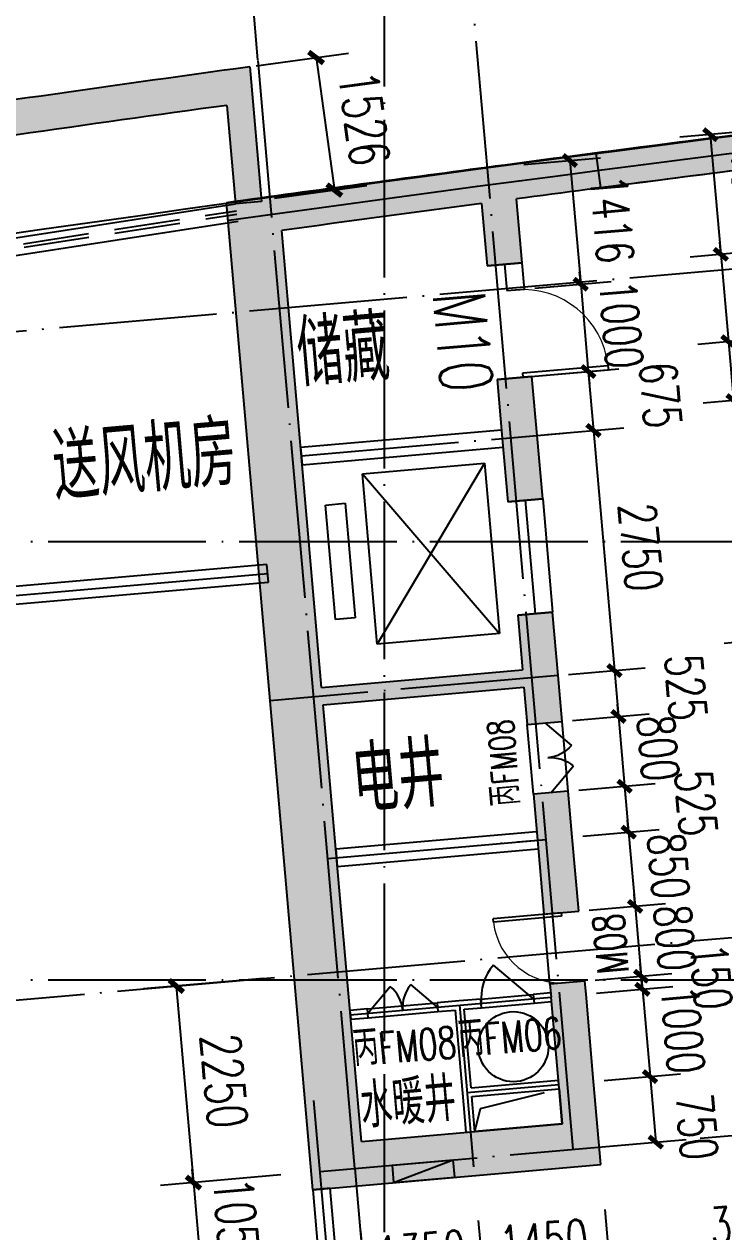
# Model space of a CAD drawing. Extents: x 246015 to 608740, y -108003 to 88400.
# Drawn here: x 330241 to 338226, y 25663 to 39441 of the extents above; entities that cross this region are included whole.
import ezdxf

# ---------------------------------------------------------------- set-up
doc = ezdxf.new("R2010")
doc.units = 0
doc.header["$LTSCALE"] = 3000
doc.header["$MEASUREMENT"] = 0
doc.header["$PDMODE"] = 1
doc.linetypes.add('DASH', pattern=[0.35, 0.25, -0.1])
doc.linetypes.add('DOTE', pattern=[2.42, 2, -0.2, 0.02, -0.2])
doc.layers.get('0').update_dxf_attribs({"linetype": 'CONTINUOUS'})
doc.layers.get('DEFPOINTS').update_dxf_attribs({"linetype": 'CONTINUOUS'})
for name, color, linetype in [('AXIS', 3, 'CONTINUOUS'), ('dote', 1, 'DOTE'), ('PUB_DIM', 3, 'CONTINUOUS'), ('PUB_HATCH', 8, 'CONTINUOUS'), ('PUB_TEXT', 7, 'CONTINUOUS'), ('stair', 2, 'CONTINUOUS'), ('WALL', 9, 'CONTINUOUS'), ('WINDOW', 4, 'CONTINUOUS'), ('WINDOW_TEXT', 7, 'CONTINUOUS'), ('消火栓', 6, 'CONTINUOUS'), ('消火栓箱', 1, 'CONTINUOUS'), ('风井', 2, 'CONTINUOUS')]:
    doc.layers.add(name, color=color, linetype=linetype)
doc.styles.add('_TCH_DIM', font='SIMPLEX', dxfattribs={"bigfont": 'GBCBIG'})
doc.styles.add('_TCH_WINDOW', font='SIMPLEX', dxfattribs={"bigfont": 'GBCBIG'})
doc.styles.add('DIM_FONT', font='simplex.shx', dxfattribs={"width": 0.7, "bigfont": 'hztxt.shx'})
doc.dimstyles.new('DIMN140', dxfattribs={"dimscale": 1.4, "dimtxt": 300, "dimasz": 100, "dimexe": 250, "dimexo": 300, "dimgap": 150, "dimtad": 1, "dimdec": 0, "dimzin": 0, "dimdsep": 46, "dimtxsty": 'DIM_FONT', "dimblk": 'ARCHTICK', "dimcen": 0.09, "dimclrt": 7, "dimazin": 2, "dimtfac": 1, "dimtdec": 0, "dimtix": 1, "dimtmove": 2, "dimatfit": 3, "dimfxl": 0, "dimtolj": 1, "dimtzin": 0, "dimarcsym": 0})
doc.dimstyles.new('DIMN150', dxfattribs={"dimscale": 1.5, "dimtxt": 300, "dimasz": 100, "dimexe": 250, "dimexo": 300, "dimgap": 150, "dimtad": 1, "dimdec": 0, "dimzin": 0, "dimdsep": 46, "dimtxsty": 'DIM_FONT', "dimblk": 'ARCHTICK', "dimcen": 0.09, "dimclrt": 7, "dimazin": 2, "dimtfac": 1, "dimtdec": 0, "dimtix": 1, "dimtmove": 2, "dimatfit": 3, "dimfxl": 0, "dimtolj": 1, "dimtzin": 0, "dimarcsym": 0})

# ---------------------------------------------------------------- blocks, each defined once
blk = doc.blocks.new('A$C69FD2D48')
at = {"layer": '消火栓'}
blk.add_hatch(color=256, dxfattribs=at).paths.add_polyline_path([(200, 0), (200, 700), (0, 700)])
for p, q in [((200, 700), (0, 700)), ((0, 700), (0, 0)), ((0, 700), (200, 0)), ((200, 700), (200, 0)), ((0, 0), (200, 0))]:
    blk.add_line(p, q, dxfattribs=at)
blk = doc.blocks.new('A$C5F366F29')
at = {"layer": '消火栓箱', "rotation": 89.99999999999999}
blk.add_blockref('A$C69FD2D48', (700, 0), dxfattribs=at)
blk = doc.blocks.new('$DorLib2D$00000116')
at = {"color": 0}
for p, q in [((-0.5, 0), (-0.146, 0.354)), ((0.5, 0), (0.146, 0.354))]:
    blk.add_line(p, q, dxfattribs=at)
for centre, start, end in [((-0.5, 0), 0, 45), ((0.5, 0), 135, 180)]:
    blk.add_arc(centre, 0.5, start, end, dxfattribs=at)
blk = doc.blocks.new('$DorLib2D$00000001')
for p, q in [((0.45, 0.975), (0.5, 0.975)), ((0.45, 0), (0.45, 0.975)), ((0.5, 0), (0.5, 0.975)), ((0.5, 0), (0.45, 0))]:
    blk.add_line(p, q)
at = {"lineweight": 13}
blk.add_arc((0.475, 0), 0.975, 91.4693, 180, dxfattribs=at)
blk = doc.blocks.new('$DorLib2D$00000114')
at = {"color": 0}
blk.add_line((0.5, 0), (-0.207, 0.707), dxfattribs=at)
blk.add_arc((0.5, 0), 1, 135, 180, dxfattribs=at)
blk = doc.blocks.new('1-1')
at = {"layer": 'PUB_HATCH'}
for points in [[(17797.5, 24679), (17792.6, 24945.7, 0.0017564), (14231.2, 24800), (14237.1, 24533.3), (14440, 24408.8, -0.0016091), (17700, 24541.9)], [(14237.1, 24533.3), (14231.2, 24800, 0.001525), (11140, 24653.2), (11740, 24282.7, -0.0011356), (14040, 24391.1)], [(11540, 18950.2), (11740, 19050.2), (11740, 24282.7), (11140, 24653.2), (11140, 18950.2)], [(14040, 24391.1), (14040, 23675), (14440, 23675), (14440, 24408.8), (14237.1, 24533.3)], [(14440, 21700.2), (14440, 22375), (14040, 22375), (14040, 21700.2)], [(14040, 21700.2), (14040, 20975), (14440, 20975), (14440, 21700.2)], [(14440, 18950.2), (14440, 19675), (14040, 19675), (14040, 19050.2), (14173.4, 18950.2)], [(11540, 18950.2), (11740, 18850.2), (14040, 18850.2), (14173.4, 18950.2), (14040, 19050.2), (11740, 19050.2)], [(11140, 13350), (11740, 13850), (11740, 18850.2), (11540, 18950.2), (11140, 18950.2)], [(14040, 18850.2), (14040, 18425.2), (14440, 18425.2), (14440, 18950.2), (14173.4, 18950.2)], [(14440, 17100.1), (14440, 17625.2), (14040, 17625.2), (14040, 17100.1)], [(14040, 17100.1), (14040, 16250), (14440, 16250), (14440, 17100.1)], [(14440, 15300), (14440, 15450), (14040, 15450), (14040, 15300)], [(14040, 14300), (14440, 14300), (14440, 15300), (14040, 15300)], [(14040, 13850), (14440, 13350), (14440, 14300), (14040, 14300)], [(11740, 13850), (11140, 13350), (14440, 13350), (14040, 13850)]]:
    blk.add_hatch(color=256, dxfattribs=at).paths.add_polyline_path(points)
at = {"layer": 'AXIS'}
blk.add_line((11640, 26246.3), (11640, 29550.1), dxfattribs=at)
at = {"layer": 'dote', "ltscale": 0.3}
for p, q in [((14140, 13550, 0), (14140, 28084.7, 0)), ((11640, 13550, 0), (11640, 26246.3, 0)), ((-1773, 23400, 0), (74978.6, 23400, 0)), ((14440, 18950.2, 0), (11140, 18950.2, 0)), ((11640, 17100), (14140, 17100)), ((-1773, 15800, 0), (74978.6, 15800, 0)), ((11240, 13550, 0), (62535, 13550, 0))]:
    blk.add_line(p, q, dxfattribs=at)
at = {"layer": 'dote', "linetype": 'DOTE'}
for p, q in [((11640, 17100, 0), (14140, 17100, 0)), ((11740, 15300), (14040, 15300)), ((12990, 15300), (12990, 13450)), ((12990, 14300), (14040, 14300))]:
    blk.add_line(p, q, dxfattribs=at)
at = {"layer": 'dote', "linetype": 'Continuous', "elevation": 0}
blk.add_lwpolyline([(11150.1, 24453.5, -0.0301177), (72186.1, 23860.3, -0.0301177)], format="xyb", dxfattribs=at)
at = {"layer": 'stair'}
for p, q in [((12415, 21437.7, 0), (13815, 21437.7, 0)), ((12415, 19487.7, 0), (12415, 21437.7, 0)), ((12415, 21437.7, 0), (13815, 19487.7, 0)), ((13815, 21437.7, 0), (12415, 19487.7, 0)), ((13815, 21437.7, 0), (13815, 19487.7, 0)), ((11965, 21119, 0), (12190, 21119, 0)), ((11965, 19806.5, 0), (11965, 21119, 0)), ((12190, 21119, 0), (12190, 19806.5, 0)), ((12190, 19806.5, 0), (11965, 19806.5, 0)), ((13815, 19487.7, 0), (12415, 19487.7, 0))]:
    blk.add_line(p, q, dxfattribs=at)
at = {"layer": 'WALL'}
for p, q in [((11140, 18950.2), (11140, 24653.2)), ((14040, 24391.1), (14040, 23675)), ((14440, 23675), (14440, 24408.8)), ((11740, 19050.2), (11740, 24282.7)), ((14040, 23675), (14440, 23675)), ((14440, 22375), (14040, 22375)), ((14040, 22375), (14040, 21700.2)), ((14440, 21700.2), (14440, 22375)), ((11740, 21800.2), (14040, 21800.2)), ((11740, 21800.2), (11740, 21600.2)), ((14040, 21700.2), (14040, 20975)), ((14440, 20975), (14440, 21700.2)), ((11740, 21600.2), (14040, 21600.2)), ((14040, 20975), (14440, 20975)), ((14440, 19675), (14040, 19675)), ((14040, 19675), (14040, 19050.2)), ((14440, 18950.2), (14440, 19675)), ((11740, 19050.2), (14040, 19050.2)), ((11140, 13350), (11140, 18950.2)), ((14440, 18425.2), (14440, 18950.2)), ((11740, 13850), (11740, 18850.2)), ((11740, 18850.2), (14040, 18850.2)), ((14040, 18850.2), (14040, 18425.2)), ((14040, 18425.2), (14440, 18425.2)), ((14440, 17625.2), (14040, 17625.2)), ((14040, 17625.2), (14040, 17100.1)), ((14440, 17100.1), (14440, 17625.2)), ((11740, 17200.1), (14040, 17200.1)), ((11740, 17200.1), (11740, 17000.1)), ((14040, 17100.1), (14040, 16250)), ((14440, 16250), (14440, 17100.1)), ((11740, 17000.1), (14040, 17000.1)), ((14040, 16250), (14440, 16250)), ((14440, 15450), (14040, 15450)), ((14040, 15450), (14040, 15300)), ((14440, 15300), (14440, 15450)), ((11940, 15350), (11740, 15350)), ((11740, 15350), (11740, 15250)), ((11940, 15250), (11940, 15350)), ((12990, 15350), (12740, 15350)), ((12740, 15350), (12740, 15250)), ((13240, 15350), (12990, 15350)), ((13240, 15250), (13240, 15350)), ((14040, 15350), (13840, 15350)), ((13840, 15350), (13840, 15250)), ((14040, 14300), (14040, 15300)), ((14440, 14300), (14440, 15300)), ((11740, 15250), (11940, 15250)), ((12740, 15250), (12940, 15250)), ((12940, 14300), (12940, 15250)), ((13040, 15250), (13240, 15250)), ((13040, 14350), (13040, 15250)), ((13840, 15250), (14040, 15250)), ((13040, 14350), (14040, 14350)), ((12940, 13850), (12940, 14300)), ((13040, 14250), (14040, 14250)), ((13040, 13850), (13040, 14250)), ((14040, 13850), (14040, 14300)), ((14440, 13350), (14440, 14300)), ((11740, 13850), (14040, 13850)), ((12940, 13850), (13040, 13850)), ((11140, 13350), (14440, 13350))]:
    blk.add_line(p, q, dxfattribs=at)
for radius, start, end in [(507329.3, 92.141319, 92.543867), (507329.3, 92.543867, 92.893365), (506929.3, 92.153474, 92.522244), (506929.3, 92.567499, 92.82775)]:
    blk.add_arc((36748.6, -482029.4), radius, start, end, dxfattribs=at)
at = {"layer": 'WINDOW', "linetype": 'DASH'}
for p, q in [((14440, 23675), (14040, 23675)), ((14040, 22375), (14440, 22375)), ((14440, 20975), (14040, 20975)), ((14040, 19675), (14440, 19675))]:
    blk.add_line(p, q, dxfattribs=at)
at = {"layer": 'WINDOW'}
for p, q in [((14040, 17625.2, 0), (14040, 18425.2, 0)), ((14440, 17625.2, 0), (14440, 18425.2, 0)), ((14040, 15450, 0), (14040, 16250, 0)), ((11940, 15350, 0), (12740, 15350, 0)), ((13240, 15350), (13840, 15350)), ((11940, 15250, 0), (12740, 15250, 0)), ((13240, 15250), (13840, 15250))]:
    blk.add_line(p, q, dxfattribs=at)
at = {"layer": '风井', "linetype": 'DASH'}
for p, q in [((13127.7, 14104.8), (14040, 14250)), ((13040, 13850), (13127.7, 14104.8))]:
    blk.add_line(p, q, dxfattribs=at)
at = {"layer": '风井', "elevation": 0}
blk.add_lwpolyline([(13040, 14250), (14040, 14250), (14040, 13850), (13040, 13850)], close=True, dxfattribs=at)
at = {"layer": '风井'}
blk.add_circle((13561.5, 14776.1), 400, dxfattribs=at)
at = {"layer": 'WINDOW'}
for name, p, xscale, yscale, zscale, rotation in [('$DorLib2D$00000116', (14240, 18025.2), 800, -800, 800, 89.9997639677152), ('$DorLib2D$00000114', (13540, 15300), 600, 600, 600, 359.9999999999947), ('$DorLib2D$00000116', (12340, 15300), 800, 800, 800, 359.9999999995091)]:
    blk.add_blockref(name, p, dxfattribs=dict(at, xscale=xscale, yscale=yscale, zscale=zscale, rotation=rotation))
ref = blk.add_blockref('$DorLib2D$00000001', (14240, 15850), dxfattribs=dict(at, xscale=800, yscale=800, zscale=800, rotation=89.99976396771504))
ref.add_attrib('A', 'M08', (14948.5, 15502), dxfattribs={"layer": 'WINDOW_TEXT', "height": 357, "rotation": 89.99976, "style": '_TCH_WINDOW', "width": 0.705882})
at = {"layer": '消火栓箱'}
blk.add_blockref('A$C5F366F29', (12065, 13350, 0), dxfattribs=at)
at = {"layer": 'PUB_TEXT', "style": '_TCH_DIM'}
blk.add_text('水暖井', height=506.38, dxfattribs=at).set_placement((11763.3, 13997))
at = {"layer": 'WINDOW_TEXT', "style": '_TCH_WINDOW', "width": 0.705882}
blk.add_text('FM08', height=297.5, rotation=89.99976, dxfattribs=at).set_placement((13885, 17768))
at = {"layer": 'WINDOW_TEXT', "style": '_TCH_WINDOW'}
blk.add_text('丙', height=337.6, rotation=89.99976, dxfattribs=at).set_placement((13885, 17522.3))
for p in [(11736.6, 14710), (12942.6, 14710)]:
    blk.add_text('丙', height=405.1, dxfattribs=at).set_placement(p)
at = {"layer": 'WINDOW_TEXT', "style": '_TCH_WINDOW', "width": 0.705882}
for s, p in [('FM08', (12031.4, 14710)), ('FM06', (13237.4, 14710))]:
    blk.add_text(s, height=357, dxfattribs=at).set_placement(p)
blk = doc.blocks.new('_ARCHTICK')
at = {"color": 0, "linetype": 'ByBlock', "const_width": 0.4}
blk.add_lwpolyline([(-0.5, -0.5), (0.5, 0.5)], dxfattribs=at)
blk = doc.blocks.new('*D123')
at = {"layer": 'DEFPOINTS', "color": 0}
for p in [(335386, 26211), (334042, 26093), (335486, 25075)]:
    blk.add_point(p, dxfattribs=at)
at = {"layer": 'PUB_DIM', "color": 0, "lineweight": -2}
for p, q in [((335423, 25792), (335516, 24727)), ((334078, 25675), (334171, 24609)), ((335486, 25075), (335625, 25088)), ((334141, 24958), (334001, 24946)), ((334141, 24958), (335486, 25075))]:
    blk.add_line(p, q, dxfattribs=at)
at = {"layer": 'PUB_DIM', "color": 0, "lineweight": -2, "xscale": 140, "yscale": 140, "zscale": 140}
for p, rotation in [((335486, 25075), 185.0003271632225), ((334141, 24958), 5.000327163222495)]:
    blk.add_blockref('_ARCHTICK', p, dxfattribs=dict(at, rotation=rotation))
at = {"layer": 'PUB_DIM', "color": 7, "insert": (334777, 25435), "char_height": 420, "attachment_point": 5, "rotation": 5.0003, "style": 'DIM_FONT'}
blk.add_mtext('\\A1;1350', dxfattribs=at)
blk = doc.blocks.new('*D124')
at = {"layer": 'DEFPOINTS', "color": 0}
for p in [(336831, 26337), (335386, 26211), (336930, 25202)]:
    blk.add_point(p, dxfattribs=at)
at = {"layer": 'PUB_DIM', "color": 0, "lineweight": -2}
for p, q in [((336868, 25919), (336961, 24853)), ((335423, 25792), (335516, 24727)), ((335486, 25075), (336930, 25202))]:
    blk.add_line(p, q, dxfattribs=at)
at = {"layer": 'PUB_DIM', "color": 0, "lineweight": -2, "xscale": 140, "yscale": 140, "zscale": 140}
for p, rotation in [((336930, 25202), 5.000327163222443), ((335486, 25075), 185.0003271632225)]:
    blk.add_blockref('_ARCHTICK', p, dxfattribs=dict(at, rotation=rotation))
at = {"layer": 'PUB_DIM', "color": 7, "insert": (336171, 25557), "char_height": 420, "attachment_point": 5, "rotation": 5.0003, "style": 'DIM_FONT'}
blk.add_mtext('\\A1;1450', dxfattribs=at)
blk = doc.blocks.new('*D125')
at = {"layer": 'DEFPOINTS', "color": 0}
for p in [(340178, 26630), (336831, 26337), (340278, 25495)]:
    blk.add_point(p, dxfattribs=at)
at = {"layer": 'PUB_DIM', "color": 0, "lineweight": -2}
for p, q in [((340215, 26211), (340308, 25146)), ((336868, 25919), (336961, 24853)), ((336930, 25202), (340278, 25495))]:
    blk.add_line(p, q, dxfattribs=at)
at = {"layer": 'PUB_DIM', "color": 0, "lineweight": -2, "xscale": 140, "yscale": 140, "zscale": 140}
for p, rotation in [((340278, 25495), 5.000327163222481), ((336930, 25202), 185.0003271632225)]:
    blk.add_blockref('_ARCHTICK', p, dxfattribs=dict(at, rotation=rotation))
at = {"layer": 'PUB_DIM', "color": 7, "insert": (338567, 25767), "char_height": 420, "attachment_point": 5, "rotation": 5.0003, "style": 'DIM_FONT'}
blk.add_mtext('\\A1;3360', dxfattribs=at)
blk = doc.blocks.new('*D132')
at = {"layer": 'DEFPOINTS', "color": 0}
for p in [(339366, 35236), (338576, 32407), (339605, 32497)]:
    blk.add_point(p, dxfattribs=at)
at = {"layer": 'PUB_DIM', "color": 0, "lineweight": -2}
for p, q in [((338947, 35200), (337988, 35116)), ((338337, 35146), (338576, 32407)), ((339187, 32460), (338228, 32376))]:
    blk.add_line(p, q, dxfattribs=at)
at = {"layer": 'PUB_DIM', "color": 0, "lineweight": -2, "xscale": 140, "yscale": 140, "zscale": 140}
for p, rotation in [((338337, 35146), 95.00032716322285), ((338576, 32407), 275.0003271632228)]:
    blk.add_blockref('_ARCHTICK', p, dxfattribs=dict(at, rotation=rotation))
at = {"layer": 'PUB_DIM', "color": 7, "insert": (338875, 33813), "char_height": 420, "attachment_point": 5, "rotation": 275.0003, "style": 'DIM_FONT'}
blk.add_mtext('\\A1;2750', dxfattribs=at)
blk = doc.blocks.new('*D133')
at = {"layer": 'DEFPOINTS', "color": 0}
for p in [(339307, 35909), (338337, 35146), (339366, 35236)]:
    blk.add_point(p, dxfattribs=at)
at = {"layer": 'PUB_DIM', "color": 0, "lineweight": -2}
for p, q in [((338888, 35872), (337929, 35788)), ((338278, 35819), (338337, 35146)), ((338947, 35200), (337988, 35116))]:
    blk.add_line(p, q, dxfattribs=at)
at = {"layer": 'PUB_DIM', "color": 0, "lineweight": -2, "xscale": 140, "yscale": 140, "zscale": 140}
for p, rotation in [((338278, 35819), 95.00032716322026), ((338337, 35146), 275.0003271632203)]:
    blk.add_blockref('_ARCHTICK', p, dxfattribs=dict(at, rotation=rotation))
at = {"layer": 'PUB_DIM', "color": 7, "insert": (339005, 35438), "char_height": 420, "attachment_point": 5, "rotation": 275.0003, "style": 'DIM_FONT'}
blk.add_mtext('\\A1;675', dxfattribs=at)
blk = doc.blocks.new('*D134')
at = {"layer": 'DEFPOINTS', "color": 0}
for p in [(339220, 36905), (339307, 35909), (338278, 35819)]:
    blk.add_point(p, dxfattribs=at)
at = {"layer": 'PUB_DIM', "color": 0, "lineweight": -2}
for p, q in [((338191, 36815), (338179, 36954)), ((338801, 36868), (337842, 36784)), ((338191, 36815), (338278, 35819)), ((338888, 35872), (337929, 35788)), ((338278, 35819), (338290, 35679))]:
    blk.add_line(p, q, dxfattribs=at)
at = {"layer": 'PUB_DIM', "color": 0, "lineweight": -2, "xscale": 140, "yscale": 140, "zscale": 140}
for p, rotation in [((338191, 36815), 275.0003271632223), ((338278, 35819), 95.0003271632223)]:
    blk.add_blockref('_ARCHTICK', p, dxfattribs=dict(at, rotation=rotation))
at = {"layer": 'PUB_DIM', "color": 7, "insert": (338653, 36353), "char_height": 420, "attachment_point": 5, "rotation": 275.0003, "style": 'DIM_FONT'}
blk.add_mtext('\\A1;1000', dxfattribs=at)
blk = doc.blocks.new('*D135')
at = {"layer": 'DEFPOINTS', "color": 0}
for p in [(339100, 38270), (338191, 36815), (339220, 36905)]:
    blk.add_point(p, dxfattribs=at)
at = {"layer": 'PUB_DIM', "color": 0, "lineweight": -2}
for p, q in [((338682, 38234), (337723, 38150)), ((338071, 38180), (338191, 36815)), ((338801, 36868), (337842, 36784))]:
    blk.add_line(p, q, dxfattribs=at)
at = {"layer": 'PUB_DIM', "color": 0, "lineweight": -2, "xscale": 140, "yscale": 140, "zscale": 140}
for p, rotation in [((338071, 38180), 95.00032716322421), ((338191, 36815), 275.0003271632242)]:
    blk.add_blockref('_ARCHTICK', p, dxfattribs=dict(at, rotation=rotation))
at = {"layer": 'PUB_DIM', "color": 7, "insert": (338549, 37534), "char_height": 420, "attachment_point": 5, "rotation": 275.0003, "style": 'DIM_FONT'}
blk.add_mtext('\\A1;1371', dxfattribs=at)
blk = doc.blocks.new('*D136')
at = {"layer": 'DEFPOINTS', "color": 0}
for p in [(336441, 27351), (336506, 26604), (337448, 26687)]:
    blk.add_point(p, dxfattribs=at)
at = {"layer": 'PUB_DIM', "color": 0, "lineweight": -2}
for p, q in [((336859, 27388), (337731, 27464)), ((337383, 27434), (337448, 26687)), ((336925, 26641), (337797, 26717))]:
    blk.add_line(p, q, dxfattribs=at)
at = {"layer": 'PUB_DIM', "color": 0, "lineweight": -2, "xscale": 140, "yscale": 140, "zscale": 140}
for p, rotation in [((337383, 27434), 95.00000000175646), ((337448, 26687), 275.0000000017565)]:
    blk.add_blockref('_ARCHTICK', p, dxfattribs=dict(at, rotation=rotation))
at = {"layer": 'PUB_DIM', "color": 7, "insert": (337918, 26861), "char_height": 420, "attachment_point": 5, "rotation": 275, "style": 'DIM_FONT'}
blk.add_mtext('\\A1;750', dxfattribs=at)
blk = doc.blocks.new('*D137')
at = {"layer": 'DEFPOINTS', "color": 0}
for p in [(336354, 28348), (337383, 27434), (336441, 27351)]:
    blk.add_point(p, dxfattribs=at)
at = {"layer": 'PUB_DIM', "color": 0, "lineweight": -2}
for p, q in [((337296, 28430), (337283, 28570)), ((336772, 28384), (337644, 28461)), ((337296, 28430), (337383, 27434)), ((336859, 27388), (337731, 27464)), ((337383, 27434), (337395, 27294))]:
    blk.add_line(p, q, dxfattribs=at)
at = {"layer": 'PUB_DIM', "color": 0, "lineweight": -2, "xscale": 140, "yscale": 140, "zscale": 140}
for p, rotation in [((337296, 28430), 275.0000000017566), ((337383, 27434), 95.00000000175665)]:
    blk.add_blockref('_ARCHTICK', p, dxfattribs=dict(at, rotation=rotation))
at = {"layer": 'PUB_DIM', "color": 7, "insert": (337758, 27969), "char_height": 420, "attachment_point": 5, "rotation": 275, "style": 'DIM_FONT'}
blk.add_mtext('\\A1;1000', dxfattribs=at)
blk = doc.blocks.new('*D138')
at = {"layer": 'DEFPOINTS', "color": 0}
for p in [(336341, 28497), (337296, 28430), (336354, 28348)]:
    blk.add_point(p, dxfattribs=at)
at = {"layer": 'PUB_DIM', "color": 0, "lineweight": -2}
for p, q in [((337282, 28579), (337270, 28719)), ((336759, 28534), (337631, 28610)), ((337282, 28579), (337296, 28430)), ((336772, 28384), (337644, 28461)), ((337296, 28430), (337308, 28291))]:
    blk.add_line(p, q, dxfattribs=at)
at = {"layer": 'PUB_DIM', "color": 0, "lineweight": -2, "xscale": 140, "yscale": 140, "zscale": 140}
for p, rotation in [((337282, 28579), 275.0000000017492), ((337296, 28430), 95.00000000174927)]:
    blk.add_blockref('_ARCHTICK', p, dxfattribs=dict(at, rotation=rotation))
at = {"layer": 'PUB_DIM', "color": 7, "insert": (338080, 28574), "char_height": 420, "attachment_point": 5, "rotation": 275, "style": 'DIM_FONT'}
blk.add_mtext('\\A1;150', dxfattribs=at)
blk = doc.blocks.new('*D139')
at = {"layer": 'DEFPOINTS', "color": 0}
for p in [(336271, 29294), (337282, 28579), (336341, 28497)]:
    blk.add_point(p, dxfattribs=at)
at = {"layer": 'PUB_DIM', "color": 0, "lineweight": -2}
for p, q in [((337213, 29376), (337201, 29516)), ((336690, 29331), (337561, 29407)), ((337213, 29376), (337282, 28579)), ((336759, 28534), (337631, 28610)), ((337282, 28579), (337295, 28440))]:
    blk.add_line(p, q, dxfattribs=at)
at = {"layer": 'PUB_DIM', "color": 0, "lineweight": -2, "xscale": 140, "yscale": 140, "zscale": 140}
for p, rotation in [((337213, 29376), 275.0000000017579), ((337282, 28579), 95.00000000175791)]:
    blk.add_blockref('_ARCHTICK', p, dxfattribs=dict(at, rotation=rotation))
at = {"layer": 'PUB_DIM', "color": 7, "insert": (337666, 29015), "char_height": 420, "attachment_point": 5, "rotation": 275, "style": 'DIM_FONT'}
blk.add_mtext('\\A1;800', dxfattribs=at)
blk = doc.blocks.new('*D140')
at = {"layer": 'DEFPOINTS', "color": 0}
for p in [(336197, 30141), (337213, 29376), (336271, 29294)]:
    blk.add_point(p, dxfattribs=at)
at = {"layer": 'PUB_DIM', "color": 0, "lineweight": -2}
for p, q in [((337139, 30223), (337126, 30363)), ((336615, 30177), (337487, 30254)), ((337139, 30223), (337213, 29376)), ((336690, 29331), (337561, 29407)), ((337213, 29376), (337225, 29237))]:
    blk.add_line(p, q, dxfattribs=at)
at = {"layer": 'PUB_DIM', "color": 0, "lineweight": -2, "xscale": 140, "yscale": 140, "zscale": 140}
for p, rotation in [((337139, 30223), 275.0000000017544), ((337213, 29376), 95.00000000175434)]:
    blk.add_blockref('_ARCHTICK', p, dxfattribs=dict(at, rotation=rotation))
at = {"layer": 'PUB_DIM', "color": 7, "insert": (337594, 29836), "char_height": 420, "attachment_point": 5, "rotation": 275, "style": 'DIM_FONT'}
blk.add_mtext('\\A1;850', dxfattribs=at)
blk = doc.blocks.new('*D141')
at = {"layer": 'DEFPOINTS', "color": 0}
for p in [(336151, 30664), (337139, 30223), (336197, 30141)]:
    blk.add_point(p, dxfattribs=at)
at = {"layer": 'PUB_DIM', "color": 0, "lineweight": -2}
for p, q in [((336570, 30701), (337442, 30777)), ((337093, 30746), (337139, 30223)), ((336615, 30177), (337487, 30254))]:
    blk.add_line(p, q, dxfattribs=at)
at = {"layer": 'PUB_DIM', "color": 0, "lineweight": -2, "xscale": 140, "yscale": 140, "zscale": 140}
for p, rotation in [((337093, 30746), 95.00000000176028), ((337139, 30223), 275.0000000017603)]:
    blk.add_blockref('_ARCHTICK', p, dxfattribs=dict(at, rotation=rotation))
at = {"layer": 'PUB_DIM', "color": 7, "insert": (337907, 30554), "char_height": 420, "attachment_point": 5, "rotation": 275, "style": 'DIM_FONT'}
blk.add_mtext('\\A1;525', dxfattribs=at)
blk = doc.blocks.new('*D142')
at = {"layer": 'DEFPOINTS', "color": 0}
for p in [(336082, 31461), (337093, 30746), (336151, 30664)]:
    blk.add_point(p, dxfattribs=at)
at = {"layer": 'PUB_DIM', "color": 0, "lineweight": -2}
for p, q in [((336500, 31498), (337372, 31574)), ((337023, 31543), (337011, 31683)), ((337023, 31543), (337093, 30746)), ((336570, 30701), (337442, 30777)), ((337093, 30746), (337105, 30607))]:
    blk.add_line(p, q, dxfattribs=at)
at = {"layer": 'PUB_DIM', "color": 0, "lineweight": -2, "xscale": 140, "yscale": 140, "zscale": 140}
for p, rotation in [((337023, 31543), 275.0000000017569), ((337093, 30746), 95.00000000175692)]:
    blk.add_blockref('_ARCHTICK', p, dxfattribs=dict(at, rotation=rotation))
at = {"layer": 'PUB_DIM', "color": 7, "insert": (337476, 31181), "char_height": 420, "attachment_point": 5, "rotation": 275, "style": 'DIM_FONT'}
blk.add_mtext('\\A1;800', dxfattribs=at)
blk = doc.blocks.new('*D143')
at = {"layer": 'DEFPOINTS', "color": 0}
for p in [(336036, 31984), (336082, 31461), (337023, 31543)]:
    blk.add_point(p, dxfattribs=at)
at = {"layer": 'PUB_DIM', "color": 0, "lineweight": -2}
for p, q in [((336454, 32021), (337326, 32097)), ((336977, 32066), (337023, 31543)), ((336500, 31498), (337372, 31574))]:
    blk.add_line(p, q, dxfattribs=at)
at = {"layer": 'PUB_DIM', "color": 0, "lineweight": -2, "xscale": 140, "yscale": 140, "zscale": 140}
for p, rotation in [((336977, 32066), 95.00000000175646), ((337023, 31543), 275.0000000017565)]:
    blk.add_blockref('_ARCHTICK', p, dxfattribs=dict(at, rotation=rotation))
at = {"layer": 'PUB_DIM', "color": 7, "insert": (337792, 31874), "char_height": 420, "attachment_point": 5, "rotation": 275, "style": 'DIM_FONT'}
blk.add_mtext('\\A1;525', dxfattribs=at)
blk = doc.blocks.new('*D144')
at = {"layer": 'DEFPOINTS', "color": 0}
for p in [(335796, 34724), (336036, 31984), (336977, 32066)]:
    blk.add_point(p, dxfattribs=at)
at = {"layer": 'PUB_DIM', "color": 0, "lineweight": -2}
for p, q in [((336215, 34760), (337086, 34836)), ((336738, 34806), (336977, 32066)), ((336454, 32021), (337326, 32097))]:
    blk.add_line(p, q, dxfattribs=at)
at = {"layer": 'PUB_DIM', "color": 0, "lineweight": -2, "xscale": 140, "yscale": 140, "zscale": 140}
for p, rotation in [((336738, 34806), 95.00000000175567), ((336977, 32066), 275.0000000017557)]:
    blk.add_blockref('_ARCHTICK', p, dxfattribs=dict(at, rotation=rotation))
at = {"layer": 'PUB_DIM', "color": 7, "insert": (337276, 33473), "char_height": 420, "attachment_point": 5, "rotation": 275, "style": 'DIM_FONT'}
blk.add_mtext('\\A1;2750', dxfattribs=at)
blk = doc.blocks.new('*D145')
at = {"layer": 'DEFPOINTS', "color": 0}
for p in [(335737, 35396), (335796, 34724), (336738, 34806)]:
    blk.add_point(p, dxfattribs=at)
at = {"layer": 'PUB_DIM', "color": 0, "lineweight": -2}
for p, q in [((336156, 35432), (337028, 35509)), ((336679, 35478), (336738, 34806)), ((336215, 34760), (337086, 34836))]:
    blk.add_line(p, q, dxfattribs=at)
at = {"layer": 'PUB_DIM', "color": 0, "lineweight": -2, "xscale": 140, "yscale": 140, "zscale": 140}
for p, rotation in [((336679, 35478), 95.0000000017558), ((336738, 34806), 275.0000000017558)]:
    blk.add_blockref('_ARCHTICK', p, dxfattribs=dict(at, rotation=rotation))
at = {"layer": 'PUB_DIM', "color": 7, "insert": (337500, 35211), "char_height": 420, "attachment_point": 5, "rotation": 275, "style": 'DIM_FONT'}
blk.add_mtext('\\A1;675', dxfattribs=at)
blk = doc.blocks.new('*D146')
at = {"layer": 'DEFPOINTS', "color": 0}
for p in [(335650, 36392), (336679, 35478), (335737, 35396)]:
    blk.add_point(p, dxfattribs=at)
at = {"layer": 'PUB_DIM', "color": 0, "lineweight": -2}
for p, q in [((336592, 36474), (336580, 36614)), ((336069, 36429), (336940, 36505)), ((336592, 36474), (336679, 35478)), ((336156, 35432), (337028, 35509)), ((336679, 35478), (336691, 35339))]:
    blk.add_line(p, q, dxfattribs=at)
at = {"layer": 'PUB_DIM', "color": 0, "lineweight": -2, "xscale": 140, "yscale": 140, "zscale": 140}
for p, rotation in [((336592, 36474), 275.0000000017566), ((336679, 35478), 95.00000000175658)]:
    blk.add_blockref('_ARCHTICK', p, dxfattribs=dict(at, rotation=rotation))
at = {"layer": 'PUB_DIM', "color": 7, "insert": (337054, 36013), "char_height": 420, "attachment_point": 5, "rotation": 275, "style": 'DIM_FONT'}
blk.add_mtext('\\A1;1000', dxfattribs=at)
blk = doc.blocks.new('*D147')
at = {"layer": 'DEFPOINTS', "color": 0}
for p in [(335527, 37803), (335650, 36392), (336592, 36474)]:
    blk.add_point(p, dxfattribs=at)
at = {"layer": 'PUB_DIM', "color": 0, "lineweight": -2}
for p, q in [((335945, 37839), (336817, 37916)), ((336468, 37885), (336592, 36474)), ((336069, 36429), (336940, 36505))]:
    blk.add_line(p, q, dxfattribs=at)
at = {"layer": 'PUB_DIM', "color": 0, "lineweight": -2, "xscale": 140, "yscale": 140, "zscale": 140}
for p, rotation in [((336468, 37885), 95.0000000017575), ((336592, 36474), 275.0000000017575)]:
    blk.add_blockref('_ARCHTICK', p, dxfattribs=dict(at, rotation=rotation))
at = {"layer": 'PUB_DIM', "color": 7, "insert": (336948, 37216), "char_height": 420, "attachment_point": 5, "rotation": 275, "style": 'DIM_FONT'}
blk.add_mtext('\\A1;1416', dxfattribs=at)
blk = doc.blocks.new('*D961')
at = {"layer": 'DEFPOINTS', "color": 0}
for p in [(333421, 28593), (333617, 26352), (332173, 26225)]:
    blk.add_point(p, dxfattribs=at)
at = {"layer": 'PUB_DIM', "color": 0, "lineweight": -2}
for p, q in [((332973, 28554), (331603, 28434)), ((331977, 28467), (332173, 26225)), ((333169, 26312), (331799, 26192))]:
    blk.add_line(p, q, dxfattribs=at)
at = {"layer": 'PUB_DIM', "color": 0, "lineweight": -2, "xscale": 150, "yscale": 150, "zscale": 150}
for p, rotation in [((331977, 28467), 95.00000000175125), ((332173, 26225), 275.0000000017512)]:
    blk.add_blockref('_ARCHTICK', p, dxfattribs=dict(at, rotation=rotation))
at = {"layer": 'PUB_DIM', "color": 7, "insert": (332523, 27385), "char_height": 450, "attachment_point": 5, "rotation": 275, "style": 'DIM_FONT'}
blk.add_mtext('\\A1;2250', dxfattribs=at)
blk = doc.blocks.new('*D962')
at = {"layer": 'DEFPOINTS', "color": 0}
for p in [(333617, 26352), (333709, 25306), (332264, 25179)]:
    blk.add_point(p, dxfattribs=at)
at = {"layer": 'PUB_DIM', "color": 0, "lineweight": -2}
for p, q in [((332173, 26225), (332160, 26375)), ((333169, 26312), (331799, 26192)), ((332173, 26225), (332264, 25179)), ((333261, 25266), (331891, 25147)), ((332264, 25179), (332277, 25030))]:
    blk.add_line(p, q, dxfattribs=at)
at = {"layer": 'PUB_DIM', "color": 0, "lineweight": -2, "xscale": 150, "yscale": 150, "zscale": 150}
for p, rotation in [((332173, 26225), 275.0000000017516), ((332264, 25179), 95.00000000175162)]:
    blk.add_blockref('_ARCHTICK', p, dxfattribs=dict(at, rotation=rotation))
at = {"layer": 'PUB_DIM', "color": 7, "insert": (332667, 25741), "char_height": 450, "attachment_point": 5, "rotation": 275, "style": 'DIM_FONT'}
blk.add_mtext('\\A1;1050', dxfattribs=at)
blk = doc.blocks.new('*D1029')
at = {"layer": 'DEFPOINTS', "color": 0}
for p in [(332442, 38903), (333781, 37548), (332652, 37392)]:
    blk.add_point(p, dxfattribs=at)
at = {"layer": 'PUB_DIM', "color": 0, "lineweight": -2}
for p, q in [((332888, 38965), (333943, 39111)), ((333572, 39060), (333781, 37548)), ((333097, 37454), (334153, 37600))]:
    blk.add_line(p, q, dxfattribs=at)
at = {"layer": 'PUB_DIM', "color": 0, "lineweight": -2, "xscale": 150, "yscale": 150, "zscale": 150}
for p, rotation in [((333572, 39060), 97.88228437896726), ((333781, 37548), 277.8822843789673)]:
    blk.add_blockref('_ARCHTICK', p, dxfattribs=dict(at, rotation=rotation))
at = {"layer": 'PUB_DIM', "color": 7, "insert": (334122, 38366), "char_height": 450, "attachment_point": 5, "rotation": 277.8823, "style": 'DIM_FONT'}
blk.add_mtext('\\A1;1526', dxfattribs=at)

msp = doc.modelspace()

# ---------------------------------------------------------------- hatches: boundary and pattern name
at = {"layer": 'PUB_HATCH'}
for points in [[(353125.1, 39829.5, 0.0081115), (336769.4, 37970.8), (336821, 37574.2, -0.0081115), (353163.8, 39431.3)], [(332553.3, 38514.8), (332816, 38954.8, 0.0050398), (322668.2, 37453.2), (323000.2, 37100.7, -0.0047483)], [(332816, 38954.8), (332553.3, 38514.8), (332651.6, 37391.8), (332950.4, 37418)]]:
    msp.add_hatch(color=256, dxfattribs=at).paths.add_polyline_path(points)

# ---------------------------------------------------------------- linework, layer by layer
at = {"layer": 'dote', "ltscale": 0.3}
for p, q in [((334353.9, -81061.4), (334353.9, 53538.6)), ((333405.2, 34514.4, 0), (336394.9, 34775.9, 0)), ((295667.9, 33538.6), (554353.9, 33538.6)), ((295667.9, 28538.6), (554353.9, 28538.6)), ((334016, 26386.4, 0), (334347.2, 22600.9))]:
    msp.add_line(p, q, dxfattribs=at)
at = {"layer": 'dote'}
for p, q in [((321823.2, 32195.9, 0), (333020.5, 33175.5, 0)), ((334028.2, 21656.9), (333546.7, 27161))]:
    msp.add_line(p, q, dxfattribs=at)
at = {"layer": 'stair'}
msp.add_lwpolyline([(299553.9, 3467.8), (299553.9, 28838.6), (316453.9, 28838.6), (316453.9, 27409.7), (323493.1, 28025.5), (322800.2, 35945.3, -0.0349916), (393128.8, 42129.1), (393066.7, 42838.6), (467189.2, 42838.6), (467163, 42538.6), (467127.7, 42135.3, -0.0358539), (537955.2, 35916.1), (536854.9, 23339.1), (538648, 23182.2), (537798.3, 13438.6), (553653.9, 13438.6), (553653.9, -20761.4), (454653.9, -20761.4), (454653.9, -29761.4), (393186.2, -29761.4), (325560.9, -48546.2), (299553.9, 3467.8)], format="xyb", close=True, dxfattribs=at)
at = {"layer": 'WALL'}
for p, q in [((332816, 38954.8), (332950.4, 37418)), ((332553.3, 38514.8), (332651.6, 37391.8)), ((336821, 37574.2), (336769.4, 37970.8)), ((332950.4, 37418), (332651.6, 37391.8)), ((335922.9, 36716.9), (335723.6, 36699.5)), ((335723.6, 36699.5), (335749.8, 36400.7)), ((335949, 36418.1), (335922.9, 36716.9)), ((335749.8, 36400.7), (335949, 36418.1)), ((335836.9, 35404.5), (336036.2, 35421.9)), ((335959, 34009.8, 0), (336072.3, 32714.7, 0)), ((336158.2, 34027.2, 0), (336271.5, 32732.2, 0)), ((333011.7, 33275.1), (325301.2, 32600.5)), ((333029.2, 33075.9), (333011.7, 33275.1)), ((325318.6, 32401.3), (333029.2, 33075.9)), ((333734.5, 26161), (333535.3, 26143.6)), ((333535.3, 26143.6), (333609.4, 25297)), ((333808.6, 25314.4), (333734.5, 26161))]:
    msp.add_line(p, q, dxfattribs=at)
for radius, start, end in [(507370, 95.553727, 97.412696), (506970, 95.553727, 97.412696), (508870, 97.839814, 98.994852), (508470, 97.875897, 98.964113)]:
    msp.add_arc((402227.9, -465158.9), radius, start, end, dxfattribs=at)
at = {"layer": 'WINDOW'}
for p, q in [((323995.6, 36049.9), (332651.6, 37391.8, 0)), ((324026.2, 35852.2), (332682.2, 37194.2, 0))]:
    msp.add_line(p, q, dxfattribs=at)
at = {"layer": 'WINDOW', "linetype": 'DASH'}
for p, q in [((324007.9, 35970.8), (332663.8, 37312.8, 0)), ((324014, 35931.3), (332670, 37273.3, 0))]:
    msp.add_line(p, q, dxfattribs=at)

# ---------------------------------------------------------------- block references
at = {"layer": 'WALL', "rotation": 5.000000001750998}
msp.add_blockref('1-1', (323601.2, 11873.5), dxfattribs=at)
at = {"layer": 'WINDOW'}
ref = msp.add_blockref('$DorLib2D$00000001', (335893, 35911.3), dxfattribs=dict(at, xscale=1000, yscale=1000, zscale=1000, rotation=274.9999055435871))
ref.add_attrib('A', 'M10', (334902, 36366.6), dxfattribs={"layer": 'WINDOW_TEXT', "height": 595, "rotation": 274.99991, "style": '_TCH_WINDOW', "width": 0.705882})

# ---------------------------------------------------------------- texts
at = {"layer": 'PUB_TEXT', "style": 'DIM_FONT', "width": 0.7}
for s, p in [('储藏', (333389.4, 35300.7)), ('送风机房', (330598.9, 34007.1)), ('电井', (334018.3, 30438.2))]:
    msp.add_text(s, height=750, rotation=5.00033, dxfattribs=at).set_placement(p)

# ---------------------------------------------------------------- dimensions: what is measured, and where the dimension line sits
at = {"layer": 'PUB_DIM'}
for p1, p2, distance, dimstyle, picture, middle in [((332442.3, 38903.3), (332651.6, 37391.8), 1140.4, 'DIMN150', '*D1029', (334122.3, 38365.7)), ((339100.3, 38270.5), (339219.7, 36905), -1032.9, 'DIMN140', '*D135', (338549.4, 37534.3)), ((335526.7, 37802.7), (335650.1, 36391.9), 945.2, 'DIMN140', '*D147', (336948.5, 37216.3)), ((339219.7, 36905), (339306.9, 35908.8), -1032.9, 'DIMN140', '*D134', (338652.7, 36353.5)), ((335650.1, 36391.9), (335737.3, 35395.7), 945.2, 'DIMN140', '*D146', (337053.7, 36012.8)), ((339365.7, 35236.5), (339605.4, 32496.8), -1032.9, 'DIMN140', '*D132', (338875, 33813.2)), ((335796.1, 34723.5), (336035.8, 31984), 945.2, 'DIMN140', '*D144', (337276, 33472.7)), ((336081.5, 31460.9), (336151.3, 30664), 945.2, 'DIMN140', '*D142', (337476.4, 31181.4)), ((336197, 30140.8), (336271.1, 29294.1), 945.2, 'DIMN140', '*D140', (337594.1, 29836.4)), ((336271.1, 29294.1), (336340.8, 28497.1), 945.2, 'DIMN140', '*D139', (337666, 29014.6)), ((333421.4, 28593), (333617.5, 26351.6), -1450.4, 'DIMN150', '*D961', (332522.8, 27385.1)), ((336353.9, 28347.7), (336441.1, 27351.5), 945.2, 'DIMN140', '*D137', (337757.5, 27968.6)), ((336831, 26337), (340178.2, 26629.8), -1139.5, 'DIMN140', '*D125', (338567.3, 25766.7)), ((333617.5, 26351.6), (333709, 25305.7), -1450.4, 'DIMN150', '*D962', (332666.6, 25741.4)), ((335386.5, 26210.6), (336831, 26337), -1139.5, 'DIMN140', '*D124', (336171.4, 25557)), ((334041.6, 26092.9), (335386.5, 26210.6), -1139.5, 'DIMN140', '*D123', (334776.8, 25435))]:
    dim = msp.add_aligned_dim(p1=p1, p2=p2, distance=distance, dimstyle=dimstyle, dxfattribs=at)
    dim.commit()
    dim.dimension.update_dxf_attribs({"geometry": picture, "text_midpoint": middle})
for base, p1, p2, angle, picture, middle in [((338336.8, 35146.5), (339306.9, 35908.8), (339365.7, 35236.5), 275.00033, '*D133', (339004.6, 35438.1)), ((336737.7, 34805.9), (335737.3, 35395.7), (335796.1, 34723.5), 275, '*D145', (337499.8, 35211.3)), ((337023.2, 31543.3), (336035.8, 31984), (336081.5, 31460.9), 275, '*D143', (337791.8, 31874.1)), ((337138.7, 30223.2), (336151.3, 30664), (336197, 30140.8), 275, '*D141', (337907.3, 30554)), ((337295.5, 28430), (336340.8, 28497.1), (336353.9, 28347.7), 275, '*D138', (338080.5, 28574)), ((337448.1, 26686.7), (336441.1, 27351.5), (336506.4, 26604.3), 275, '*D136', (337917.6, 26861.5))]:
    dim = msp.add_linear_dim(base=base, p1=p1, p2=p2, angle=angle, dimstyle='DIMN140', dxfattribs=at)
    dim.commit()
    dim.dimension.update_dxf_attribs({"geometry": picture, "text_midpoint": middle, "dimtype": 129})

doc.saveas('drawing.dxf')
